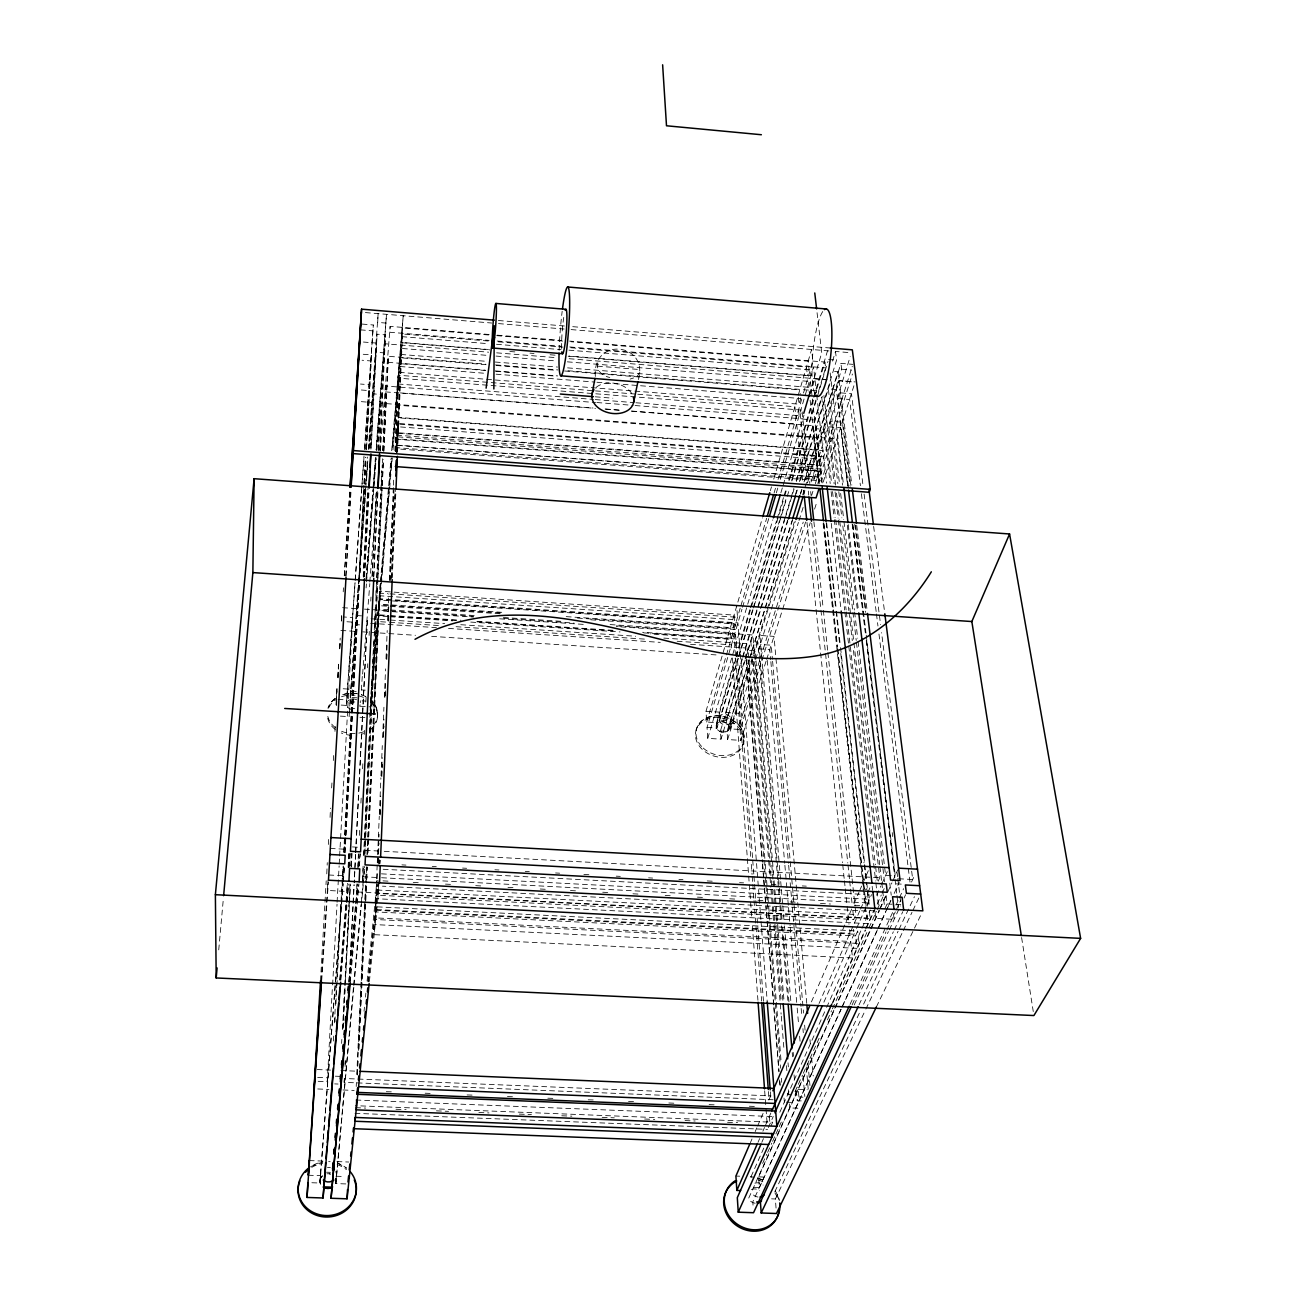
<?xml version="1.0" encoding="UTF-8"?>
<svg xmlns="http://www.w3.org/2000/svg" width="1296" height="1296" viewBox="0 0 1296 1296"><rect width="100%" height="100%" fill="white"/><g stroke="black" fill="none" stroke-linecap="round" stroke-linejoin="round"><path stroke-width="0.75" stroke-dasharray="5 3.75" d="M375.597 902.146L375.273 909.5L849.917 933.282L849.172 926.057M375.662 900.299L376.504 880.826M376.585 878.801L377.201 864.675M377.282 862.65L377.541 856.607M377.622 854.582L379.274 816.237M379.355 814.212L380.911 777.875M380.992 775.85L382.288 745.573M382.628 737.505L383.924 707.227M384.361 697.135L385.576 668.866M385.997 658.773L387.212 630.52M387.65 620.428L388.768 594.184M389.367 580.057L393.352 487.199M393.433 485.174L393.692 479.115M394.891 450.862L397.386 392.672L593.001 408.013M397.645 386.824L398.131 375.208L593.487 390.728M375.775 911.914L375.241 924.615L856.834 948.348L855.522 935.89L857.693 930.998L376.294 906.811L375.775 911.914L855.522 935.89M376.051 901.886L375.694 910.262L853.999 934.205L853.481 929.281M855.182 907.524L855.927 914.522L853.772 919.447L376.488 895.163L376.942 884.488M377.185 878.672L377.444 872.629M377.881 862.537L378.14 856.494M378.221 854.485L379.08 834.316M379.939 814.163L380.716 796.019M381.575 775.867L382.336 757.723M383.195 737.57L383.972 719.426M384.912 697.248L385.511 683.138M386.548 658.951L387.148 644.841M388.184 620.654L388.784 606.528M389.902 580.333L393.676 491.638M395.393 451.316L398.39 378.14L801.949 410.135L800.28 415.757L807.424 483.019L839.063 380.603L855.133 381.915M376.294 906.811L375.759 919.512L859.021 943.472L857.693 930.998M376.488 895.163L377.233 884.666M378.14 863.395L378.481 855.328M378.578 853.303L378.999 843.21M380.198 814.957L380.716 802.84M381.834 776.596L382.352 764.494M383.551 736.225L383.972 726.133M385.268 695.855L385.511 689.796M386.807 659.518L387.148 651.451M388.444 621.173L388.784 613.105M390.145 580.802L394.016 489.969M395.636 451.624L398.763 378.173L398.261 384.005M396.106 447.638L397.678 423.355L816.237 455.495L812.705 466.868L814.05 479.18L396.106 447.638L396.884 438.809L816.707 470.691L817.387 476.912L396.625 445.095L396.884 438.809M396.43 452.887L396.738 445.289L818.635 477.171L820.433 471.469L397.273 439.328L395.993 452.158M819.056 459.027L817.258 464.746L397.273 432.702L397.678 423.355M378.432 885.978L377.881 898.792L867.947 923.627L866.554 911.056L382.466 886.172M379.372 863.654L379.517 860.058M391.408 577.562L395.069 490.649M396.689 452.239L401.323 348.413L487.976 355.428M378.967 880.664L378.432 893.511L870.215 918.589L869.211 909.581M379.679 863.703L379.825 860.107M391.635 579.004L395.361 490.325M396.981 452.029L401.323 348.413M397.921 436.865L825.147 469.363L821.486 480.865L396.868 448.853L398.455 424.165L823.721 456.808M397.937 426.886L399.249 405.324L821.615 438.178L818.019 449.761L398.196 417.377L399.249 405.324M392.283 577.562L395.912 490.666M397.532 452.272L402.505 333.299L392.477 449.793M356.222 1086.469L356.416 1082.435M356.789 1074.368L365.715 880.794M365.812 878.785L366.379 866.684M366.93 854.582L377.687 621.529L387.747 622.193M357.178 1074.773L358.198 1052.53M358.295 1050.505L365.197 900.85M365.278 898.841L366.768 866.473M367.335 854.339L373.847 712.784M373.945 710.759L378.74 610.772L473.477 617.074M357.388 1074.983L358.036 1060.873M358.587 1048.772L366.282 881.393M366.379 879.385L366.93 867.283M367.578 853.173L368.226 839.047M368.323 837.038L378.74 610.772M359.008 1048.999L366.703 881.134M366.8 879.109L367.351 866.975M367.999 852.817L368.647 838.658M368.744 836.633L379.647 598.784L737.942 622.841L740.21 652.131M370.089 712.379L369.83 717.887L392.267 457.99M370.17 710.548L370.348 706.871L360.061 706.239L360.337 700.763M370.948 694.121L380.425 581.969L379.906 593.163L387.99 593.698M362.459 879.935L363.123 865.809M363.593 855.733L370.364 712.541M370.462 710.532L372.551 666.16M372.649 664.135L373.88 637.924M374.269 629.856L375.5 603.644M375.889 595.577L376.65 579.442M376.747 577.433L381.785 470.545M382.741 450.376L385.965 386.046L595.609 402.57M362.362 881.944L363.301 866.668M363.884 854.55L376.828 579.911M376.925 577.886L381.202 487.021M381.299 484.996L382.255 464.794M382.352 462.785L382.547 458.752M382.919 450.668L385.965 386.046M364.84 853.659L381.996 487.669M382.093 485.66L383.324 459.367M383.697 451.283L388.346 356.287L485.465 364.095M364.743 855.684L377.881 580.106M377.978 578.097L382.223 487.361M382.304 485.336L383.535 459.124M383.908 451.057L388.346 356.287M489.191 334.498L390.145 326.381L389.869 332.262L489.143 340.378M345.092 1066.397L345.4 1060.339M349.321 981.655L354.132 884.828M355.639 854.566L354.229 882.819L355.477 854.728M355.736 852.557L367.384 618.532L355.59 852.719M356.967 883.872L356.578 891.94L866.603 917.957L863.492 889.801M357.761 867.704L358.457 853.562M359.332 835.385L359.64 829.327M360.92 803.083L361.211 797.008M362.605 768.739L362.896 762.68M364.273 734.395L364.468 730.361M365.861 702.092L366.152 696.033M367.529 667.748L367.724 663.714M369.117 635.429L369.311 631.395M370.786 601.101L370.996 597.051M371.984 576.866L376.229 490.001M378.205 449.615L380.473 403.153L797.899 435.65M358.133 866.133L358.717 854.032M372.292 575.878L376.423 491.233M378.383 450.911L381.137 394.47L372.892 393.822L370.073 448.27M373.556 576.931L377.752 490.147M379.696 449.793L384.377 352.917L375.953 352.237L370.948 449.145M373.88 576.315L377.962 491.395M379.922 450.959L385.511 334.87L377.087 334.19L368.663 448.853M376.245 450.02L386.516 314.329L376.051 449.518M341.626 1043.426L341.836 1039.392M342.549 1029.51L344.509 986.936M344.817 985.025L349.985 883.921M350.714 865.874L351.524 853.594M342.905 1027.922L344.963 987.536M345.06 985.527L349.175 904.754M349.288 902.745L350.212 884.569M351.135 866.392L351.751 854.275M343.1 1028.23L343.408 1022.188M343.505 1020.163L345.044 989.95M345.449 981.882L350.39 885.168M351.313 867.04L352.026 852.93M345.789 1183.928L335.826 1183.588L353.484 987.115M773.096 1099.753L344.153 1082.354L344.347 1078.321M345.044 1064.227L345.254 1060.193M349.159 981.639L353.986 884.941M364.549 449.68L373.329 324.988L360.693 323.951M347.166 885.395L346.858 891.454L327.386 890.449L327.856 882.365M348.106 867.202L348.851 853.06M363.22 576.266L367.74 489.386M369.83 448.983L372.244 402.521L357.615 401.371M348.316 867.64L349.045 853.529M363.366 577.303L367.967 488.592M364.403 576.315L368.874 489.515M364.597 576.769L369.052 490.147M371.223 447.849L377.087 334.19M349.418 711.666L349.142 716.639L339.277 716.04M357.048 697.815L350.195 697.394L350.633 689.229L340.864 688.613M333.445 1041.044L333.769 1035.002M334.417 1022.884L342.97 866.279M343.715 852.169L355.914 624.623L359.559 624.866M335 1021.815L335.291 1013.423M335.972 1003.671L336.685 987.163M336.928 985.543L341.123 904.365M341.35 902.907L343.181 865.987M344.056 852.525L357.097 608.65L342.371 607.662M342.889 878.915L343.537 866.813M344.299 852.687L358.943 578.259M359.057 576.234L363.901 485.433M364.014 483.408L365.407 457.18M365.845 449.113L368.971 390.598L360.094 389.902M343.618 867.672L343.181 875.74L328.423 874.978M344.477 851.504L345.238 837.362M345.335 835.337L363.998 485.773M364.095 483.748L365.504 457.472M365.942 449.404L369.392 384.734L360.482 384.037M344.93 852.606L364.435 485.887M364.549 483.878L365.942 457.682M366.363 449.615L371.077 360.968L362.07 360.239M344.963 852.833L345.886 837.135M345.983 835.126L364.549 486.081M364.646 484.056L366.039 457.828M366.574 447.736L371.515 354.926L360.677 354.067M311.882 1182.746L319.869 1183.021L342.986 883.499M341.14 705.089L346.307 705.397L363.998 456.014M318.168 1081.301L327.24 1081.658L332.424 986.936M332.618 984.944L337.041 904.203M337.073 902.275L339.147 865.858M339.163 863.978L339.601 857.774M339.617 855.927L352.755 617.576L343.602 616.961M345.789 575.797L350.811 488.543M346 575.942L351.135 488.867M336.944 688.37L336.312 699.289L336.96 689.197M320.517 980.748L326.203 880.826M326.77 873.86L327.272 862.65M328.342 844.474L328.811 836.39M330.075 817.403L330.464 808.121M331.646 787.936L332.132 779.852M333.315 760.525L333.671 753.608M334.967 731.398L335.324 725.339M336.571 705.704L336.976 697.07M338.159 677.857L338.645 668.801M339.827 648.599L340.184 642.541M341.528 620.881L341.771 616.847M337.754 677.079L338.515 664.232M339.584 648.842L340.216 638.086M341.415 620.59L341.788 613.948L341.48 621.27M343.213 591.818L343.472 587.801M344.266 575.732L349.871 489.24M335.988 704.765L336.895 690.655M337.819 677.581L338.596 664.459M339.649 648.324L340.184 640.273M344.363 575.764L350.114 488.543M321.278 980.894L328.066 880.178M321.683 980.602L328.342 882.22M364.565 447.946L373.329 324.988M346.307 705.397L355.072 582.584M355.217 580.559L361.665 489.953M361.811 487.944L363.965 457.731M350.195 697.394L358.474 582.196M358.765 580.462L367.643 457.002M368.372 449.42L378.14 313.632L377.687 322.396L386.095 323.093M366.152 483.052L349.596 708.361L354.764 708.669M366.298 481.043L367.772 460.922M349.45 712.606L365.926 488.479M366.671 478.386L367.708 464.243M368.906 448.092L376.618 343.1L363.431 342.031M366.055 578.664L372.924 489.872M373.086 487.863L375.419 457.585M327.24 1081.658L327.532 1077.802L316.613 1077.365M366.25 578.956L375.629 458.071M343.148 881.474L344.25 867.38M366.622 578.113L373.491 489.661M373.653 487.652L376.002 457.504M376.618 449.453L385.511 334.87M319.869 1183.021L343.165 883.888M343.327 881.879L344.574 865.809M366.088 587.93L366.412 583.897M366.557 581.872L376.148 458.8M376.763 450.716L385.09 343.78L488.608 352.188M320.144 1180.786L320.647 1174.387M361.341 690.152L362.41 674.6M362.621 674.066L369.83 583.589M369.797 582.001L377.201 491.103M380.214 451.17L390.145 326.381M339.714 979.744L347.474 883.759M348.835 866.862L349.985 852.752M340.006 980.44L347.846 883.597M349.159 867.445L350.309 853.319M340.573 979.225L346.631 904.64M346.793 902.632L348.284 884.488M340.848 980.116L348.592 885.298M380.441 581.677L390.971 458.768M391.667 450.716L403.234 315.706L392.202 450.052M370.607 701.395L391.522 458.104M370.688 702.853L391.781 457.828M392.963 449.923L402.003 345.157M348.673 982.19L357.242 884.277M358.717 867.38L359.964 853.286M397.273 432.702L397.791 426.74L820.303 459.254L823.025 450.571L398.731 417.847M349.24 980.878L355.979 904.268M356.157 902.243L357.745 884.099M359.348 865.955L360.401 853.87M398.455 424.165L397.661 433.188L821 465.475L820.303 459.254M349.79 981.688L358.344 885.006M350.195 982.579L358.96 883.807M218.732 949.871L223.447 897.691M344.153 1082.354L344.493 1078.499L770.683 1095.881M353.662 985.106L361.017 904.64M361.211 902.632L364.516 866.408M335.858 1181.336L336.442 1174.954M335.826 1183.588L353.824 987.147M354.019 985.138L363.204 884.925M363.382 882.916L364.856 866.878M364.046 1011.204L364.451 1007.186M365.472 997.126L365.877 993.109M367.092 981.04L377.444 878.477M378.869 864.4L379.307 860.009M367.934 981.736L377.735 885.298M379.939 863.638L380.263 860.398M368.404 981.801L378.4 883.694M369.392 981.461L379.161 886.399M377.492 716.656L377.509 711.763M595.334 376.456C592.321 335.875 649.604 343.31 638.264 379.971M597.845 362.977C595.528 370.591 603.126 376.277 609.8 377.46M639.835 372.438L636.854 376.844L630.148 379.08M696.681 728.303L696.179 730.053C703.744 703.226 752.15 718.097 742.981 744.633A24.511 19.424 16.9 0 1 702.886 749.963A24.511 19.424 16.9 0 1 712.768 717.806A24.511 19.424 16.9 0 1 742.981 744.633M735.804 658.692L716.591 722.666L706.693 722.05L705.996 711.277L762.453 517.817M770.359 490.73L771.493 486.859M773.744 479.115L811.588 349.483L812.884 361.066L802.613 396.009M566.206 616.621L733.406 627.782L734.702 623.376L734.071 615.098L379.631 591.17L379.242 599.53L734.702 623.376M485.789 370.526L399.136 363.593L398.763 372.308L799.049 404.174L800.717 398.536L800.15 393.352M568.166 356.238L807.424 375.678L809.125 369.878L808.153 361.211L571.001 341.739M706.693 722.05L740.372 607.549M740.956 605.605L766.649 518.27M774.068 493.047L775.786 487.215M778.054 479.455L802.046 397.953M745.249 659.988L720.997 739.157L707.746 738.364L707.033 727.461L741.976 609.217M742.543 607.273L768.884 518.108M776.336 492.901L778.054 487.085M780.338 479.342L813.548 366.898L816.496 392.899M750.676 856.332L734.233 638.879L735.545 634.489L616.604 626.584M809.676 396.106L808.704 387.31L810.421 381.51L566.579 361.778M809.384 394.389L821.745 352.804L816.853 310.91M707.746 738.364L772.837 519.826M780.889 492.739L782.622 486.94M783.205 485.012L804.006 415.125M810.275 394.114L814.876 378.643M787.612 520.117L726.278 720.576L719.685 720.171L719.134 712.103L735.367 657.995M735.95 656.068L749.866 609.703M750.433 607.759L776.531 520.83M777.098 518.886L783.481 497.648M784.064 495.704L785.797 489.92M788.697 480.249L813.046 399.103M813.629 397.175L827.528 350.811M736.387 656.748L784.145 497.777M784.728 495.833L786.478 490.018M789.377 480.33L813.839 398.893M814.423 396.965L824.904 362.054L569.624 341.107M716.51 724.658L718.762 717.125M707.033 727.461L716.947 728.077L737.975 658.368M738.558 656.424L752.587 609.946M753.17 608.018L779.447 520.879M780.03 518.935L785.878 499.576M791.71 480.2L816.253 398.876M818.586 391.133L825.601 367.886L824.904 362.054M719.685 720.171L738.331 658.449M738.898 656.521L786.64 498.361M787.223 496.433L789.556 488.705M791.888 480.994L816.917 398.066M817.501 396.139L827.982 361.406M726.278 720.576L725.695 712.508L742.138 658.449M742.721 656.521L793.816 488.543M796.165 480.816L821.405 397.807M832.567 361.114L835.499 351.459L851.407 352.787M720.997 739.157L720.43 730.993L742.219 659.405M742.819 657.477L757.528 609.104M758.128 607.176L784.615 520.117M785.198 518.173L794.043 489.159M796.392 481.415L822.296 396.284M795.274 495.056L797.04 489.272M799.405 481.577L836.552 360.142L835.499 351.459M745.832 658.044L760.622 609.768M761.222 607.84L787.822 520.927M796.117 493.889L797.299 490.034M800.248 480.379L831.011 379.955M766.033 661.349L740.842 740.356L727.623 739.562L727.04 731.398L749.104 659.858M749.704 657.931L764.624 609.59M765.207 607.662L792.05 520.668M800.41 493.598L801.592 489.726M803.99 481.999L837.977 371.79L831.967 371.304M805.642 521.98L740.032 729.486L730.15 728.887L729.761 723.476L749.363 659.923M749.963 657.995L764.818 609.865M765.418 607.937L792.763 519.356M800.491 494.311L802.273 488.543M804.654 480.832L840.91 363.366L852.898 364.354M728.854 729.324A6.61 5.216 16.8 0 0 721.354 721.661A6.674 5.281 16.8 0 0 717.822 730.037A6.674 5.281 16.8 0 0 728.968 729.356A6.674 5.281 16.8 0 0 721.386 721.613A6.61 5.216 16.8 0 0 717.822 730.004A6.61 5.216 16.8 0 0 728.854 729.324L731.187 721.823A6.642 5.233 16.8 0 0 723.638 714.128A6.642 5.233 16.8 0 0 720.106 722.504A6.642 5.233 16.8 0 0 731.187 721.823M730.15 728.887L766.714 610.918M767.313 608.99L794.286 521.964M802.678 494.894L804.476 489.094M805.075 487.166L841.639 369.198L840.91 363.366M727.623 739.562L795.323 521.478M803.714 494.473L804.913 490.601M822.199 482.954L816.14 428.733L824.013 429.349L821.421 437.675L837.054 438.89L842.546 485.125M848.005 486.016L836.374 389.545L839.079 380.813L853.157 381.947M729.761 723.476L739.627 724.075L738.817 713.318L755.066 661.268L772.951 879.174M755.665 659.34L770.731 611.129M771.331 609.201L798.417 522.45M799.033 520.522L803.245 507.028M811.069 481.966L850.208 356.643M782.006 919.188L759.343 648.875L760.703 644.501L771.201 645.181L772.432 659.259M835.58 485.125L828.808 426.87L830.558 421.281L842.384 422.204L850.16 486.275M848.313 486.778L837.67 398.536L839.468 392.769L851.456 393.741L863.104 486.065M814.05 479.18L816.707 470.691M739.627 724.075L803.228 522.094M811.701 495.169L812.916 491.314M815.33 483.619L852.282 366.282M817.792 483.554L852.428 374.026M766.649 659.421L782.023 611.242M782.638 609.314L810.275 522.596M814.585 509.101L817.047 501.39M823.187 482.128L853.918 385.771M750.384 1142.699L751.988 1138.99M755.195 1131.586L756.815 1127.876M757.609 1126.013L763.231 1113.053M768.852 1100.077L771.266 1094.521M811.426 1001.873L852.476 907.216M853.999 903.685L858.956 892.264M859.637 890.708L862.618 883.807M862.844 883.305L870.07 866.619M758.014 1142.294L759.634 1138.601M762.89 1131.197L764.527 1127.488M765.337 1125.641L771.023 1112.681M819.04 1003.493L859.734 910.958M860.56 909.112L867.056 894.305M867.883 892.442L870.588 886.286M761.821 1142.327L763.441 1138.633M768.35 1127.569L773.242 1116.504M823.883 1002.181L855.733 930.269M856.559 928.422L871.528 894.629M867.089 906.293L868.547 902.988L867.202 890.919M878.234 881.15L879.741 877.748L853.222 648.68M771.055 1125.884L772.691 1122.223L355.331 1105.682M751.064 1176.59L764.203 1147.171M779.819 1112.227L825.827 1009.244M826.637 1007.413L861.143 930.172M861.97 928.341L870.183 909.938M876.76 895.228L880.859 886.043M881.685 884.196L887.436 871.317M832.583 1002.294L864.95 930.285M865.696 928.633L874.039 910.084M832.55 1003.396L865.615 929.896M866.441 928.049L881.312 894.985M882.155 893.138L884.633 887.63M762.615 1163.435L766.762 1154.234M767.588 1152.387L771.752 1143.185M772.578 1141.355L775.073 1135.831M775.899 1133.984L778.394 1128.476M779.22 1126.629L781.715 1121.105M795.015 1091.669L797.51 1086.145M798.336 1084.315L802.483 1075.113M803.326 1073.266L809.141 1060.387M809.968 1058.54L819.104 1038.307M827.415 1019.903L831.562 1010.702M832.405 1008.855L868.126 929.734M868.952 927.887L876.436 911.331M877.262 909.5L883.904 894.775M748.748 1198.055L833.863 1010.183M834.689 1008.337L878.915 910.715M879.757 908.885L886.432 894.143M753.705 1187.428L759.391 1187.622L758.63 1176.865L834.43 1009.649M835.256 1007.818L870.248 930.641M871.074 928.795L879.417 910.424M880.243 908.577L886.901 893.884M887.744 892.053L891.907 882.851M892.733 881.021L897.869 869.713M801.252 1100.903L797.234 1100.741L798.919 1097.032L798.077 1086.971M884.828 908.885L887.08 903.96L885.897 893.9M877.392 929.815L752.798 1201.797L753.17 1207.256M878.234 927.985L890.854 900.412M759.391 1187.622L841.104 1009.276M841.946 1007.429L877.343 930.204M878.186 928.357L885.767 911.817M886.61 909.97L890.822 900.785M894.191 893.43L899.246 882.398M850.03 1004.4L893.203 911.201L894.11 919.366L875.772 918.427L874.865 910.391M896.006 905.143L898.549 899.635M899.408 897.804L903.652 888.635M852.055 1004.935L885.994 931.921M886.853 930.091L895.325 911.849M896.184 910.019L900.428 900.898M854.177 1004.951L888.424 931.565M889.331 929.864L900.396 905.872M904.057 898.031L905.612 894.71M911.525 882.025L915.106 874.346M859.037 1004.821L893.365 931.775M894.224 929.961L902.794 911.704M774.814 1191.769L860.155 1011.415M863.606 1004.125L898.079 931.257M898.938 929.443L914.458 896.654M776.045 1208.05L775.364 1198.978L864.999 1010.912M865.874 1009.082L902.421 932.407M903.296 930.577L911.995 912.319M912.87 910.489L918.961 897.707M876.388 1006.911L921.1 914.49M310.667 1166.594L322.704 1161.977A29.16 26.973 -4.3 0 0 311.834 1165.865M308.318 1175.229L320.274 1175.65M336.199 1176.217L344.153 1176.509M771.557 1198.849L775.364 1198.978M309.177 1160.584L323.077 1161.086M336.944 1161.589L348.818 1162.026M735.917 1176.055L739.708 1176.185M758.63 1176.865L766.179 1177.141M326.446 1172.2L330.431 1172.345M354.974 1113.329L767.556 1129.383M334.692 1083.893L338.062 1084.039M786.364 1102.167L792.374 1102.41M317.763 1088.964L328.973 1089.418M342.986 1089.968L354.164 1090.422M386.321 1091.718L392.915 1091.912M425.137 1093.208L433.204 1093.532M467.078 1094.958L473.477 1095.152M507.449 1096.578L513.751 1096.772M547.835 1098.198L554.04 1098.392M588.206 1099.818L594.313 1099.996M628.544 1101.373L634.586 1101.616M668.833 1102.993L674.86 1103.236M709.106 1104.613L715.149 1104.856M749.38 1106.233L755.422 1106.476M797.866 1108.242L789.88 1107.918L789.556 1103.9M355.914 1100.012L773.21 1116.585M355.558 1107.675L365.666 1108.08M395.993 1109.263L406.102 1109.668M436.412 1110.85L448.546 1111.336M478.872 1112.519L488.981 1112.908M519.291 1114.106L531.425 1114.576M561.751 1115.775L571.86 1116.164M602.186 1117.346L614.304 1117.832M644.63 1119.015L654.739 1119.42M685.066 1120.603L695.174 1121.008M727.51 1122.271L737.618 1122.66M317.212 1069.556L330.512 1070.107M340.945 1070.545L357.988 1071.241M798.287 1089.385L807.278 1089.758M335.324 1076.182L340.427 1076.393M798.919 1097.032L802.953 1097.194M381.429 873.844L869.47 899.262L868.919 894.272M362.831 876.76L377.541 877.522M381.591 877.732L868.547 902.988M887.08 903.96L900.963 904.673M383 880.875L391.068 881.296M413.23 882.446L421.297 882.851M445.484 884.115L453.551 884.52M475.729 885.67L483.781 886.091M507.983 887.339L516.035 887.76M540.238 889.007L548.289 889.429M570.467 890.563L578.534 890.984M602.721 892.231L610.789 892.652M632.966 893.803L641.018 894.224M665.204 895.471L673.272 895.876M697.459 897.14L703.517 897.448M729.713 898.808L735.772 899.116M757.933 900.266L766.001 900.671M790.187 901.935L798.255 902.34M820.433 903.49L830.509 904.009M854.696 905.256L860.738 905.58M869.875 910.634L879.093 911.104M377.006 890.012L855.927 914.522M352.463 846.92L358.474 847.244M891.275 875.723L885.605 875.416L857.92 640.208M330.205 848.443L345.238 849.236M365.245 850.306L378.335 851.002M384.232 851.326L879.741 877.748M898.598 878.753L912.708 879.498L881.572 632.61M896.265 883.856L902.291 884.18M401.922 864.886L405.956 865.096M432.248 866.473L436.298 866.684M462.575 868.077L466.625 868.288M494.926 869.778L498.976 869.989M525.253 871.366L529.303 871.576M555.579 872.969L559.629 873.18M583.897 874.46L589.955 874.768M616.248 876.161L620.282 876.371M648.583 877.862L652.633 878.072M678.926 879.449L682.96 879.676M707.227 880.94L713.286 881.264M739.579 882.641L743.612 882.868M771.93 884.358L775.964 884.569M802.256 885.946L806.306 886.156M862.909 889.137L866.959 889.348L866.165 882.284M383.162 869.26L864.724 894.451M328.666 1161.621L330.156 1161.702M359.98 717.287L367.853 717.773M361.373 689.893L365.278 690.136M705.996 711.277L719.134 712.103M725.695 712.508L738.817 713.318M338.029 699.386L346.615 699.921M362.038 700.861L365.472 701.071M720.43 730.993L727.04 731.398M751.842 1176.979L750.416 1176.881A28.658 25.58 31.8 0 1 764.154 1180.753L756.119 1177.675M340.88 630.423L355.412 631.379M362.669 631.849L415.514 635.299M431.649 636.352L718.162 655.047M501.746 612.311L378.853 604.098L379.242 595.739L732.775 619.52L733.406 627.782M388.525 605.459L378.464 604.795L377.946 615.924L388.039 616.604M390.533 605.605L501.082 612.976M577.465 618.079L730.215 628.285L731.041 639.301L650.333 633.955M500.045 613.753L379.064 605.669L379.323 600.048L735.561 623.943L735.982 629.5L588.773 619.666M388.606 609.833L378.529 609.152L378.27 614.774L388.363 615.438M390.614 609.962L475.195 615.6M503.383 617.463L563.809 621.497M610.124 624.575L732.969 632.756L733.39 638.296L642.589 632.286M364.451 609.136L473.575 616.394M503.707 618.403L574.047 623.068M616.248 625.887L752.911 634.975L754.888 659.194M499.689 618.808L584.35 624.445M390.388 615.568L461.003 620.249M477.139 621.319L614.336 630.407M378.335 615.325L388.395 615.989M390.404 616.118L456.759 620.509M476.863 621.837L613.591 630.893M643.756 632.885L734.233 638.879M390.064 616.734L452.612 620.865M470.756 622.08L620.071 631.946M356.578 615.535L363.901 616.021M371.045 618.775L388.395 619.925M390.404 620.055L444.69 623.635M460.76 624.704L635.672 636.239M663.811 638.102L746.707 643.561L747.824 657.655M389.756 622.323L440.008 625.628M456.079 626.697L647.028 639.268M677.176 641.261L731.446 644.825L731.867 650.398M346.955 621.756L352.431 622.112M370.672 623.311L436.428 627.637M448.529 628.43L660.263 642.362M690.509 644.339L745.362 647.951L746.172 658.044M759.343 648.875L769.808 649.555L770.683 659.648M390.015 593.843L737.521 617.269L736.663 606.204M396.641 435.181L812.705 466.868M398.131 383.989L579.506 398.309M581.175 398.455L593.6 399.427M595.253 399.573L633.906 402.602M635.931 402.764L800.28 415.757M596.857 402.521L633.08 405.373M635.089 405.535L802.888 418.9M802.904 419.094L814.763 420.034M605.102 408.969L621.238 410.233M631.314 411.026L796.684 424.003L802.548 480.136M385.495 391.894L595.512 408.37M605.605 409.163L619.715 410.265M631.816 411.221L813.062 425.639L819.283 481.901M828.808 426.87L840.602 427.793L847.616 486.016M797.915 435.845L813.596 437.06L818.699 483.343M400.804 354.44L487.215 361.39M495.25 362.038L557.539 367.06M567.583 367.87L808.704 387.31M836.374 389.545L828.355 388.913L839.468 483.392M495.526 364.905L557.896 369.927M567.956 370.737L811.393 390.323M811.426 390.517L819.445 391.165M486.097 364.678L399.638 357.728L399.265 366.444L486 373.378M496.157 365.488L556.47 370.332M564.521 370.98L799.794 389.902M387.86 362.313L485.109 370.105M495.185 370.899L557.685 375.921M837.67 398.536L849.625 399.492L860.414 485.692M495.866 371.336L556.324 376.18M496.093 374.188L594.945 382.093M596.954 382.255L800.717 398.536M595.496 390.89L635.785 394.081M637.794 394.243L794.869 406.717L796.084 418.219M595.334 396.803L612.83 398.196M828.565 359.478L836.552 360.142M497.243 335.162L561.573 340.443M488.608 334.984L402.197 327.888L401.711 342.436L488.398 349.483M496.643 335.648L562.966 341.091M360.353 329.848L373.021 330.885M497.194 341.042L561.686 346.307M569.738 346.972L825.601 367.886M841.639 369.198L851.634 370.024M488.268 341.01L401.679 333.931L401.306 342.679L489.758 349.871M498.344 341.836L562.788 347.101M570.839 347.749L806.468 367.011L807.424 375.678M401.825 336.652L488.527 343.715M496.498 344.266L561.119 349.645M568.912 350.163L810.308 369.862L810.956 375.678L569.041 356.027M509.863 351.491L515.905 351.994M529.983 353.128L534.001 353.452M550.087 354.764L556.114 355.25M496.66 352.836L557.086 357.728M569.171 358.717L826.978 379.631M814.892 378.853L826.994 379.825M496.044 356.076L556.502 360.968M597.488 366.136L640.078 369.571M498.344 320.501L564.716 326.009M572.751 326.673L830.201 348.008M365.407 312.579L491.735 323.028M498.506 323.595L564.165 329.022M571.099 329.589L829.229 350.941M356.287 693.571L348.624 693.376L341.626 694.948A25.159 20.137 4.3 0 1 365.796 696.616L361.276 694.721M779.074 1199.399L775.219 1190.894A28.658 25.58 31.8 0 1 779.35 1200.566M377.33 710.743L375.079 705.073L371.272 700.456A25.159 20.137 4.3 0 1 369.328 728.854M1021.604 937.543L1033.268 1011.544M873.634 526.435L884.666 612.619M864.108 494.1L880.567 624.575M861.403 493.711L876.209 611.987M876.452 613.98L877.959 626.017M878.963 634.036L910.067 882.592M837.977 371.79L851.812 485.093M856.705 525.204L867.235 611.453M839.468 392.769L850.711 485.141M855.587 525.317L866.101 611.663M854.777 524.313L865.469 612.392M892.215 832.599L892.701 836.6M897.075 872.645L897.561 876.647M897.804 878.656L899.748 894.661M899.991 896.67L900.72 902.664M852.914 524.88L865.987 633.177M866.23 635.186L895.536 877.846M852.606 524.216L865.712 632.74M866.684 640.775L895.05 875.918M852.201 524.167L865.274 632.561M866.246 640.597L894.791 877.489M895.034 879.498L896.719 893.543M896.962 895.552L898.42 907.589M830.169 372.908L843.453 484.477M848.232 524.588L858.503 610.853M847.325 525.334L857.353 609.768M889.801 883.175L891.243 895.244M840.65 493.452L843.728 519.583M843.971 521.591L854.372 610.043M854.615 612.052L857.693 638.199M830.558 421.281L837.864 483.619M838.804 491.67L841.865 517.817M842.805 525.852L852.703 610.319M852.93 612.328L856.235 640.483M856.462 642.508L884.488 881.831M836.503 493.16L839.549 519.259M839.776 521.267L879.692 864.707M879.919 866.716L881.555 880.778M881.798 882.787L882.495 888.813M882.722 890.822L884.358 904.867M823.916 395.507L834.154 483.91M835.078 491.945L838.107 518.076M838.334 520.085L848.799 610.497M849.042 612.506L852.298 640.645M821.696 397.256L831.611 483.538M832.534 491.573L835.531 517.655M835.758 519.664L846.126 609.962M846.353 611.971L875.399 864.805M875.626 866.813L877.246 880.859M824.013 429.349L830.201 483.554M831.125 491.589L834.106 517.671M834.332 519.68L844.668 610.011M844.895 612.02L848.572 644.144M848.799 646.153L875.659 881.005M875.885 883.013L876.566 889.024M876.809 891.032L878.413 905.094M816.723 394.907L826.702 483.23M831.254 523.373L841.234 611.696M872.143 886.253L872.597 890.271M826.67 523.114L836.293 609.444M836.519 611.453L840.326 645.586M840.553 647.595L866.522 880.519M866.749 882.527L867.413 888.554M867.64 890.563L869.211 904.608M810.421 381.51L821.713 482.987M826.2 522.661L835.823 609.622M836.05 611.21L839.84 645.813M840.764 653.459L864.011 862.909M864.286 864.756L865.971 880.519M823.948 524.102L833.263 608.504M833.49 610.513L837.491 646.688M837.702 648.697L866.133 905.936M810.146 400.318L819.671 486.583M823.673 522.774L837.41 647.239M837.637 649.247L863.136 880.097M863.557 883.872L864.14 889.169M823.138 523.584L863.282 887.776M802.143 411.885L809.806 483.521M810.664 491.573L811.102 495.607M813.904 521.77L823.154 608.342M823.381 610.351L827.69 650.624M827.901 652.633L854.987 905.774M798.32 397.273L799.049 404.174M808.283 491.054L808.704 495.072M811.701 523.228L847.778 862.99M847.989 864.999L849.479 879.077M849.69 881.086L850.338 887.112M850.549 889.121L852.039 903.199M852.849 910.715L853.772 919.447M798.53 409.86L799.146 415.643M803.601 490.212L804.022 494.23M806.971 522.418L842.53 862.666M842.74 864.675L844.214 878.769M844.425 880.794L845.057 886.82M845.267 888.845L848.977 924.259M806.744 1003.347L774.004 636.368L759.942 635.445L779.204 863.428M809.984 1039.651L810.34 1043.685M811.604 1057.795L813.224 1075.939M772.61 661.268L803.569 1013.083M804.638 1025.152L805.156 1031.179M807.991 1063.352L809.935 1085.465M770.861 661.657L788.486 863.298M788.665 865.307L792.18 905.645M792.358 907.654L800.993 1006.457M801.171 1008.466L801.868 1016.534M802.937 1028.635L803.277 1032.669M806.274 1066.948L808.218 1089.126M767.2 660.247L784.712 863.298M784.89 865.307L788.357 905.515M788.519 907.524L790.09 925.619M790.252 927.628L797.008 1006.036M797.186 1008.045L798.579 1024.132M799.616 1036.184L800.134 1042.211M803.083 1076.393L804.816 1096.497M779.366 865.436L780.581 879.806M780.727 881.588L781.261 887.857M781.407 889.655L782.622 903.944M782.784 905.791L784.323 924.064M784.485 925.96L790.787 1000.609M782.687 927.256L788.94 1001.889M793.168 1052.32L793.508 1056.353M796.392 1090.649L797.234 1100.741M777.746 879.611L757.885 642.071L750.87 641.601L752.182 657.704M777.908 881.62L778.41 887.663M778.572 889.672L779.755 903.766M779.933 905.774L781.439 923.902M781.601 925.911L787.838 1000.399M792.212 1052.725L792.536 1056.758M794.059 1074.87L794.561 1080.913M795.404 1090.973L795.744 1095.007L787.66 1094.683L787.336 1090.649M755.827 658.886L755.163 650.819L748.197 650.365L765.142 862.115M756.005 660.895L773.939 878.639M774.101 880.648L784.08 1001.614M773.113 881.183L776.596 923.562M776.758 925.587L782.881 1000.253M788.017 1062.817L788.357 1066.851M753.478 661.349L771.185 878.607M771.347 880.616L781.196 1001.306M786.445 1065.668L786.931 1071.711M788.405 1089.823L788.908 1095.849M752.344 659.729L770.828 887.274M770.99 889.283L773.761 923.513M773.923 925.522L781.115 1014.136M781.294 1016.145L784.064 1050.376M765.304 864.124L766.438 878.251M766.6 880.259L767.07 886.318M767.232 888.327L768.528 904.462M768.69 906.471L781.115 1061.764M784.031 1098.052L784.355 1102.086M747.986 659.664L768.998 923.303M769.16 925.312L780.548 1068.196M781.358 1078.256L781.666 1082.29M746.35 658.886L762.453 862.115M762.615 864.124L763.733 878.218M763.879 880.227L764.365 886.253M764.527 888.278L765.79 904.365M773.761 1004.983L765.952 906.39L778.912 1071.824M773.923 1006.992L779.026 1071.387M779.819 1081.447L780.143 1085.465M746.318 660.069L762.307 861.905M762.453 863.93L763.571 878.056M763.733 880.065L764.219 886.124M764.381 888.149L765.661 904.3M779.56 1079.892L780.03 1085.951M740.372 654.14L760.882 919.512M761.027 921.521L767.248 1001.938M735.545 634.489L752.587 858.308M752.733 860.317L753.818 874.411M753.964 876.42L754.434 882.463M754.58 884.471L755.649 898.565M755.811 900.59L763.474 1001.257M770.375 1091.848L770.958 1099.624M751.291 864.383L752.053 874.427M752.198 876.436L752.652 882.479M752.814 884.488L753.867 898.549M754.029 900.574L761.627 1001.079M768.463 1091.556L769.063 1099.591M769.387 1116.407L769.97 1123.94M740.032 729.486L740.842 740.356M732.434 657.979L751.777 917.698M752.377 925.749L757.933 1000.253M764.672 1090.843L765.871 1106.962M766.017 1108.825L766.989 1121.882M716.591 722.666L716.947 728.077M559.127 350.374A44.55 4.115 -85.6 0 1 562.172 311.315M814.86 393.514A43.918 9.007 -84.4 0 1 812.981 351.572A43.918 9.007 -84.4 0 1 823.057 311.105M561.622 348.462A22.275 2.057 -85.6 0 1 563.744 317.407M596.241 387.31A21.19 15.066 11.5 0 1 632.075 394.13M757.966 1197.034A7.776 6.917 31.3 0 1 751.324 1192.304M754.904 1183.183A7.776 6.917 31.3 0 1 763.101 1185.062M758.257 1179.911A28.625 25.564 31.9 0 1 763.49 1182.195M774.911 1192.903A28.625 25.564 31.9 0 1 778.216 1200.226M755.179 1203.239A7.808 6.95 31.5 0 1 748.505 1198.492M751.453 1189.582A7.808 6.95 31.5 0 1 759.731 1190.684M335.729 1171.568A7.906 7.29 -3.7 0 1 335.389 1178.258M321.343 1177.772A7.906 7.29 -3.7 0 1 322.153 1170.45M327.499 1167.469A7.906 7.29 -3.7 0 1 330.367 1167.566M311.737 1167.356A29.128 26.957 -4.4 0 1 322.591 1163.484M337.138 1164.618A29.128 26.957 -4.4 0 1 346.453 1169.656M335.47 1178.631A7.954 7.339 -4 0 1 335.194 1184.026M322.639 1175.683A7.954 7.339 -4 0 0 320.728 1184.188A7.873 7.258 -4 0 1 322.153 1176.282M326.9 1173.82A7.954 7.339 -4 0 1 330.512 1174.111A7.873 7.258 -4 0 0 326.965 1173.884M335.437 1178.647A7.873 7.258 -4 0 1 335.453 1183.329M354.845 701.995A6.82 5.427 4.4 0 1 347.134 695.66A6.82 5.427 4.4 0 1 356.643 691.708M363.641 731.786A25.159 20.137 4.3 0 1 341.399 731.187M335.308 727.623A25.159 20.137 4.3 0 1 327.499 714.452M371.11 702.254A25.126 20.137 4.2 0 1 369.182 730.636M363.496 733.568A25.126 20.137 4.2 0 1 361.276 734.281M351.281 735.302A25.126 20.137 4.2 0 1 341.285 732.969M335.194 729.421A25.126 20.137 4.2 0 1 327.321 715.554M328.925 707.438A25.126 20.137 4.2 0 1 335.842 699.613M341.512 696.762A25.126 20.137 4.2 0 1 365.65 698.431M360.061 704.781A6.788 5.411 4.3 0 1 359.721 706.255M351.783 709.609A6.788 5.411 4.3 0 1 346.972 702.238A6.788 5.411 4.3 0 1 356.643 699.759M374.917 917.86L374.204 934.675L852.509 957.987L850.775 941.479L374.917 917.86M328.406 707.13L328.034 708.264A25.159 20.137 4.3 0 1 336.717 697.313L331.371 701.978L328.406 707.13M338.612 1163.597L337.284 1163.128A29.16 26.973 -4.3 0 1 346.599 1168.166L338.612 1163.597M703.258 748.1A24.543 19.44 16.9 0 0 743.499 743.062A24.543 19.44 16.9 0 0 713.464 716.024A24.543 19.44 16.9 0 0 703.258 748.1"/><path stroke-width="1.5" d="M493.857 388.978L494.294 325.766L486.113 388.168M223.625 895.682L252.866 572.589L254.113 478.694L1009.568 533.984L1080.621 938.369L1033.9 1015.546L216.189 977.962L215.379 894.694L254.113 478.694M395.928 470.432L396.349 460.323M395.96 476.215L396.641 460.096M379.517 882.835L380.246 865.679M380.603 857.158L392.202 579.571M396.009 488.641L397.354 456.305M355.217 1117.379L355.039 1121.251L771.914 1137.289L771.638 1133.482M356.659 1100.126L356.206 1109.846L776.855 1126.289L767.248 1001.938M349.612 983.696L331.063 1198.265L347.069 1198.816L347.506 1189.55M377.849 488.138L379.501 453.827M359.138 881.782L359.753 868.887L349.596 868.352L348.932 881.264M373.783 578.34L360.58 851.845L350.471 851.31L364.5 578.777M378.157 487.345L379.728 454.993M332.602 1168.749L332.894 1163.273M368.971 487.49L369.814 471.339M370.024 467.305L370.64 455.188M369.149 488.138L370.915 453.892M307.881 1182.6L307.022 1197.439L323.06 1197.99L325.636 1162.674M350.941 486.859L356.935 383.762M346.032 577.028L328.471 880.211L922.849 910.861L884.812 613.753M351.151 487.134L361.373 312.239M830.201 348.008L852.331 349.839L870.264 489.402L869.276 492.286L353.176 453.6L361.568 309.161L494.311 320.161M309.177 1160.584L308.318 1175.229L321.278 980.894M314.021 1088.802L320.517 980.748M350.066 487.409L361.568 309.161M350.131 487.069L360.353 329.848M307.022 1197.439L321.457 981.607M325.96 1158.64L326.948 1146.539M327.272 1142.505L328.261 1130.42M328.585 1126.386L329.573 1114.285M329.897 1110.251L333.347 1067.92M333.671 1063.886L335.972 1035.666M336.296 1031.632L337.284 1019.547M337.608 1015.513L338.596 1003.412M338.92 999.378L339.908 987.293M323.06 1197.99L340.686 982.125M333.688 1153.391L334.044 1149.358M335.097 1137.272L335.453 1133.255M336.328 1123.178L336.685 1119.145M337.559 1109.084L337.916 1105.051M338.969 1092.965L339.325 1088.948M340.216 1078.871L340.556 1074.838M341.447 1064.777L341.804 1060.744M342.857 1048.658L343.213 1044.625M344.088 1034.564L344.444 1030.531M345.319 1020.454L345.676 1016.437M346.729 1004.351L347.085 1000.318M347.976 990.241L348.316 986.224M332.586 1170.401L333.299 1162.334M334.012 1154.266L334.546 1148.224M335.243 1140.156L335.777 1134.097M336.49 1126.046L337.025 1119.987M337.9 1109.911L338.434 1103.868M339.147 1095.8L339.682 1089.758M340.378 1081.69L340.913 1075.631M341.626 1067.58L342.16 1061.521M343.035 1051.445L343.57 1045.402M344.282 1037.335L344.817 1031.276M345.53 1023.224L346.048 1017.166M346.939 1007.089L347.474 1001.047M348.187 992.979L348.705 986.92M331.063 1198.265L350.195 982.579M216.189 977.962L217.096 967.918M347.976 1182.001L348.592 1175.99M349.207 1169.98L349.823 1163.986M350.633 1155.967L351.038 1151.966M351.864 1143.963L352.463 1137.953M353.079 1131.943L353.484 1127.941M356.967 1093.905L357.583 1087.895M358.393 1079.892L358.798 1075.891M359.624 1067.888L360.029 1063.87M360.839 1055.867L361.454 1049.857M362.264 1041.854L362.686 1037.853M363.496 1029.85L363.901 1025.833M364.727 1017.83L365.342 1011.82M366.152 1003.817L366.557 999.815M367.384 991.796L367.789 987.795M347.069 1198.816L369.182 983.47M592.11 393.79L594.977 378.383M633.566 402.602L637.875 381.866M763.02 515.873L769.792 492.658M767.216 516.326L773.501 494.991M769.451 516.164L775.753 494.845M803.763 413.294L809.384 394.389M773.404 517.882L780.322 494.683M788.422 518.999L795.517 495.833M792.65 518.724L799.81 495.526M795.922 519.55L803.115 496.4M819.072 488.462L816.075 497.875L395.296 466.56M1021.297 935.534L971.838 621.545L1009.568 533.984M749.574 1144.546L735.917 1176.055L736.841 1190.425L740.648 1190.554M772.87 1090.811L809.822 1005.583M736.841 1190.425L757.188 1144.141M771.849 1110.834L818.23 1005.34M760.995 1144.174L737.311 1197.65L738.25 1212.197L753.543 1212.716L849.188 1006.231M774.878 1112.827L822.247 1005.874M738.25 1212.197L831.757 1004.125M876.388 1006.911L776.45 1213.51L761.189 1212.975L760.412 1202.072L851.213 1006.765M761.189 1212.975L858.179 1006.652M931.338 571.811C906.536 611.825 868.595 644.873 821.696 654.885C777.6 663.39 732.629 656.327 689.375 646.526C600.631 625.012 501.487 592.013 414.995 639.301M323.66 1186.861L331.646 1187.136M756.605 1201.943L760.412 1202.072M355.428 1117.46L773.55 1133.644M354.278 1128.719L768.674 1144.498M359.3 1086.664L775.089 1103.447M356.692 1092.366L772.643 1109.036M356.918 1094.294L775.672 1111.028M359.996 1071.322L773.923 1088.381M215.379 894.694L1080.621 938.369M330.95 837.556L351.119 838.642M361.195 839.192L889.072 867.64M898.565 868.158L917.519 869.179M329.962 854.485L345.19 855.279L344.736 863.816L329.476 863.006M919.625 885.719L905.353 884.957L906.39 893.3L920.695 894.062M284.699 708.458L375.435 713.983M252.866 572.589L971.838 621.545M353.387 450.571L870.264 489.402M560.909 375.808L817.727 396.398M560.326 394.033L593.39 396.657M492.723 348.025L562.561 353.711M495.866 303.442L566.044 309.323M567.859 286.999L826.443 308.999M761.368 134.735L666.5 125.777L662.629 64.8M868.887 489.289L873.391 524.426M852.298 489.11L856.462 523.195M867.478 613.445L900.088 880.551L890.563 880.049L858.746 612.862M903.652 909.873L902.113 897.237L892.539 896.735L894.046 909.371M848.491 490.05L852.363 522.207M843.923 488.479L847.989 522.596M814.763 292.961L816.626 308.918M827.156 487.247L831.028 521.365M841.234 611.696L871.949 883.192M872.888 891.551L874.8 908.383M822.166 487.004L825.973 521.186M819.898 488.641L823.446 520.765M811.312 497.615L813.677 519.761M808.915 497.097L811.49 521.219M804.233 496.238L806.76 520.409M806.922 1005.372L807.651 1013.44M791.127 1004.659L794.367 1042.988M788.162 1004.416L791.872 1048.707M783.221 1004.287L787.693 1058.783M763.619 1003.266L770.213 1089.839M761.773 1003.104L768.301 1089.547M758.079 1002.262L764.527 1088.834M562.529 308.578A44.55 4.115 -85.6 0 1 569.592 297.788A44.55 4.115 -85.6 0 1 564.295 365.796A44.55 4.115 -85.6 0 1 559.046 353.144M824.45 309.598A43.918 9.007 -84.4 0 1 830.882 353.808A43.918 9.007 -84.4 0 1 815.913 395.312M565.234 310.392A22.275 2.057 -85.6 0 1 566.222 332.667A22.275 2.057 -85.6 0 1 561.848 351.799M633.307 397.046A21.19 15.066 11.5 0 1 610.303 413.132A21.19 15.066 11.5 0 1 593.973 389.723M764.316 1194.637A7.776 6.917 31.3 0 1 760.007 1197.002M779.755 1202.915A28.658 25.58 31.8 0 1 741.199 1226.518A28.658 25.58 31.8 0 1 735.286 1180.721M778.993 1211.031A28.625 25.564 31.9 0 1 736.306 1225.368A28.625 25.564 31.9 0 1 736.776 1180.996M761.562 1200.841A7.808 6.95 31.5 0 1 757.237 1203.223M333.866 1180.024A7.906 7.29 -3.7 0 1 323.271 1180.154M332.521 1168.328A7.906 7.29 -3.7 0 1 334.4 1169.721M350.228 1171.697A29.16 26.973 -4.3 0 1 345.173 1209.703A29.16 26.973 -4.3 0 1 304.204 1205.329A29.16 26.973 -4.3 0 1 309.55 1167.356M354.278 1179.959A29.128 26.957 -4.4 0 1 327.353 1217.025A29.128 26.957 -4.4 0 1 299.894 1180.899M305.564 1172.216A29.128 26.957 -4.4 0 1 307.395 1170.482M323.287 1187.071A7.954 7.339 -4 0 0 332.667 1186.942A7.873 7.258 -4 0 1 323.384 1187.006M365.44 856.364L365.035 864.869L887.258 892.296L886.286 883.953L365.44 856.364M494.618 337.657A22.356 1.377 -85.9 0 0 495.963 303.442A22.356 1.377 -85.9 0 0 492.334 336.085A22.356 1.377 -85.9 0 0 494.618 337.657"/></g></svg>
